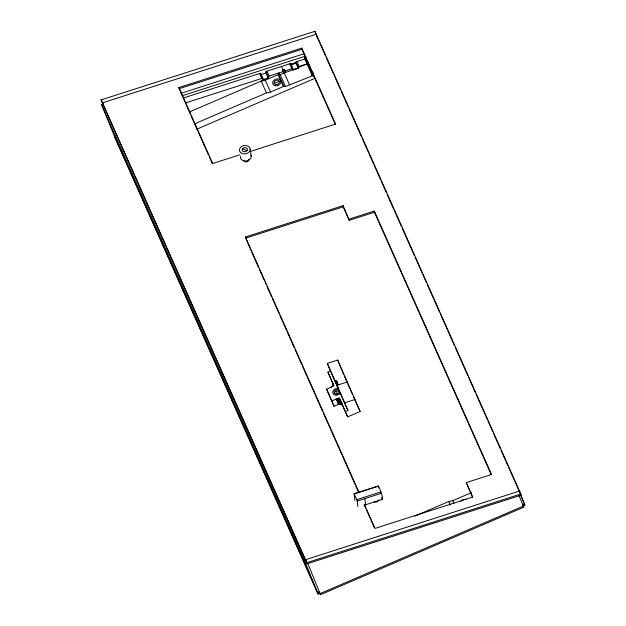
<?xml version="1.0" encoding="UTF-8"?>
<svg xmlns="http://www.w3.org/2000/svg" width="626" height="626" viewBox="0 0 626 626"><rect width="100%" height="100%" fill="white"/><g stroke="black" fill="none" stroke-linecap="round" stroke-linejoin="round"><path stroke-width="0.94" d="M334.558 393.433C334.425 390.123 340.912 389.928 339.636 393.535M336.851 382.048L336.115 381.547L336.178 380.498L337.383 382.721L335.09 380.851L327.32 363.385L337.688 360.06L360.114 411.509L347.641 416.877L342.829 406.047C341.913 403.081 340.481 397.353 336.185 399.091L338.361 404.451M337.179 385.671L337.68 384.38L337.281 382.463M293.038 69.095L291.919 68.75L289.728 63.829L290.847 64.173L293.14 69.854L298.258 68.211L295.965 62.53L296.904 61.528L299.095 66.45L298.156 67.451L298.258 68.211L293.304 69.948L290.754 63.5L265.792 71.52L268.186 77.953L263.061 79.596L260.666 73.164L183.473 97.953M378.503 487.951C376.742 480.205 384.176 499.125 382.243 499.423L364.129 505.229M354.864 500.385L354.159 493.734L378.425 485.948M337.664 383.519L337.023 385.287L339.887 393.378A4.077 3.232 -22.1 0 1 334.62 394.936A4.077 3.232 -22.1 0 1 333.165 390.82A4.077 3.232 -22.1 0 1 338.173 388.543L338.916 388.785M268.186 77.953L268.084 77.201L269.133 76.075L283.343 71.505L282.686 70.034L284.603 69.416L285.479 72.467L298.375 67.944M330.927 387.275L332.742 385.569L332.969 383.433M319.87 593.323L318.125 594.074L114.832 137.274L101.545 104.558L103.29 103.806M189.553 111.913L264.923 79.471L270.502 92.077L283.883 86.31L285.44 86.544L313.579 75.331L314.823 78.391L196.705 129.238M278.86 72.945L279.36 74.15L265.236 80.238L261.183 81.083L266.449 92.922L270.502 92.077M283.359 72.749L285.26 71.974L285.041 70.402L283.124 71.02L283.578 73.242L280.174 74.705L278.617 74.478L283.883 86.31M274.251 83.422L279.243 81.27M194.678 123.815L266.449 92.922M333.455 384.998L327.946 372.141L330.434 371.061L327.32 363.385M341.514 403.097L342.618 405.585C340.528 402.541 336.358 405.335 334.026 406.313L326.592 389.145L334.073 385.921L327.946 372.141M334.026 406.313L331.85 400.953L339.331 397.737L347.641 416.877M345.466 411.517L347.923 410.46L337.023 385.287L347.43 381.946M318.125 594.074L304.839 561.35L306.584 560.599M414.615 516.207L448.717 501.528L452.77 500.683L471.472 492.631M319.432 592.251L317.687 593.002L114.401 136.202M524.463 503.993L522.718 504.744L523.766 507.193L320.481 594.7L319.072 591.539M523.156 505.816L524.901 505.065L520.057 493.132M320.042 593.628L523.328 506.121M298.156 67.451L307.03 63.907L299.095 66.45M101.099 99.902L314.925 31.3L520.848 494L521.004 495.182L307.178 563.783L101.099 99.902L307.178 563.783M316.24 34.25L102.414 102.86L102.57 104.033M190.421 114.347L178.864 87.554L301.779 48.116L335.583 124.081L249.915 151.57M179.02 88.736L301.935 49.297L301.779 48.116M180.914 93.337L304.682 53.57M181.9 95.833L304.502 56.442L311.959 73.203L312.304 75.785L304.839 58.977L304.502 56.442M304.721 56.935L305.997 56.52M304.839 58.977L295.879 61.857L298.258 68.211M290.847 64.173L295.965 62.53M290.949 64.932L296.067 63.289M260.87 74.674L265.995 73.031M185.664 102.875L261.707 78.453L262.959 78.845L263.061 79.596M285.26 70.894L291.919 68.75M312.296 75.738L313.579 75.331M239.672 154.857L212.668 163.519L178.864 87.554M251.081 250.65L245.369 237.004L343.064 205.657L349.222 220.321L374.45 212.23L374.293 211.048L349.065 219.139M245.525 238.177L343.22 206.83L343.064 205.657M338.345 384.857L336.381 380.436L335.09 380.851L338.204 388.527L330.434 371.061M344.809 402.784L355.216 399.443M354.003 493.977L378.268 486.199M354.159 493.734L356.797 499.634L381.054 491.856M357.9 506.559L357.172 501.066L381.422 493.288M472.528 497.388L466.307 482.591L491.527 474.492L374.293 211.048M307.014 562.61L520.848 494M335.246 381.234L336.115 381.547M242.544 148.753L247.035 150.639M316.067 34.688L314.925 31.3M319.972 43.46L316.396 35.432L317.499 38.147M320.77 45.244L325.528 55.949M326.326 57.733L333.079 72.898M333.869 74.69L340.622 89.854M341.413 91.639L348.166 106.803M348.956 108.588L361.265 136.249M362.063 138.033L368.808 153.198M369.606 154.982L373.174 163.01M373.972 164.794L380.718 179.959M381.516 181.751L386.281 192.456M387.071 194.24L393.824 209.405M394.615 211.189L401.368 226.354M402.158 228.138L414.467 255.799M415.265 257.583L422.01 272.748M422.808 274.532L426.384 282.561M427.175 284.345L433.928 299.518M434.718 301.302L439.483 312.006M440.281 313.79L447.027 328.955M447.825 330.739L454.57 345.912M455.368 347.696L467.677 375.35M468.467 377.134L475.22 392.299M476.01 394.09L487.13 419.068M487.92 420.852L492.685 431.557M493.484 433.341L500.229 448.513M501.027 450.297L507.772 465.462M508.57 467.246L519.69 492.224L519.533 491.05L305.699 559.652L305.864 560.833M520.018 492.967L521.004 495.182M520.496 495.072L524.901 505.065M301.935 49.297L335.348 124.371M374.45 212.23L491.293 474.782M304.612 57.279L312.069 74.04M285.26 71.974L285.479 72.467M281.442 66.497L283.414 70.926M284.032 72.459L289.517 84.784M466.307 482.591L472.747 497.06L375.052 528.407L364.348 504.345M343.22 206.83L349.222 220.321M280.174 74.705L285.44 86.544M278.116 74.69L283.382 86.529M269.133 76.075L266.942 71.153L265.894 72.28L268.084 77.201M452.77 500.683L453.936 503.304M262.959 78.845L260.768 73.923L259.516 73.532L261.707 78.453M448.717 501.528L450.266 505.018M342.594 372.134L343.76 374.755M344.543 376.508L346.874 381.758M347.657 383.503L349.989 388.754M350.771 390.507L352.328 394.004M353.494 396.634L360.114 411.509M337.962 384.982L337.68 384.38M335.724 380.647L335.982 381.226M340.137 392.964L347.923 410.46M381.453 497.654L382.243 499.423M326.592 389.145L331.85 400.953M245.369 237.004L359.191 492.756M191.204 116.115L197.886 131.131M198.677 132.9L208.505 154.982M209.287 156.743L212.433 163.809M251.871 252.435L258.616 267.584M259.407 269.368L264.164 280.057M264.962 281.841L266.152 284.517M266.942 286.301L271.7 296.99M272.498 298.774L279.235 313.923M280.033 315.707L286.771 330.857M287.561 332.641L294.306 347.79M295.096 349.566L301.842 364.715M302.632 366.5L314.933 394.13M315.723 395.906L322.46 411.055M323.259 412.839L329.996 427.988M330.794 429.772L341.898 454.726M342.688 456.51L354.981 484.133M355.779 485.917L358.158 491.261M364.504 505.518L365.694 508.195M366.484 509.979L370.052 517.999M370.85 519.776L374.418 527.796M101.545 104.558L304.839 561.35M518.907 495.369L523.766 507.193M279.36 74.15L279.548 74.611M337.688 360.06L341.89 370.404M339.941 399.591L342.117 404.952M336.287 391.078L337.633 394.38M339.574 399.318L341.749 404.678M339.159 399.098L341.334 404.459M338.689 398.942L340.873 404.302M338.196 398.848L340.372 404.208M337.68 398.817L339.855 404.177M337.148 398.848L339.323 404.216M336.616 398.958L338.791 404.318M307.562 562.884L320.481 594.7M356.797 499.634L357.172 501.066M250.189 149.113A5.431 4.179 -8.1 0 1 242.395 153.597A5.431 4.179 -8.1 0 1 241.792 146.382A5.431 4.179 -8.1 0 1 250.189 149.113L251.206 156.25M313.235 72.788L313.352 73.625M306.912 61.857L307.249 64.392M283.343 71.505L283.578 73.242M374.731 212.034L374.888 213.208M364.841 498.601L365.662 504.744M340.599 393.957A3.873 3.067 -22.1 0 1 340.059 394.716M248.804 159.223A2.645 2.034 -8.1 0 1 246.847 161.798A2.645 2.034 -8.1 0 1 243.67 160.467M250.932 155.193A5.431 4.179 -8.1 0 1 246.159 160.999A5.431 4.179 -8.1 0 1 240.501 156.32M378.511 499.767A2.645 2.066 -7.6 0 1 377.055 501.841A2.645 2.066 -7.6 0 1 374.145 501.7M460.892 501.285A4.21 3.341 -22.1 0 1 466.135 499.462M336.06 394.059A2.715 2.152 -22.1 0 0 339.245 390.874A2.715 2.152 -22.1 0 0 334.808 390.546A2.715 2.152 -22.1 0 0 336.06 394.059M243.404 151.515A2.645 2.034 -8.1 0 0 247.426 149.606A2.645 2.034 -8.1 0 0 243.537 147.971A2.645 2.034 -8.1 0 0 243.404 151.515M275.565 85.793A4.21 3.341 -22.1 0 0 280.738 81.02A4.21 3.341 -22.1 0 0 273.938 80.23A4.21 3.341 -22.1 0 0 275.565 85.793M275.604 84.494A2.715 2.152 -22.1 0 0 279.384 81.818A2.715 2.152 -22.1 0 0 275.252 80.723A2.715 2.152 -22.1 0 0 275.604 84.494"/></g></svg>
